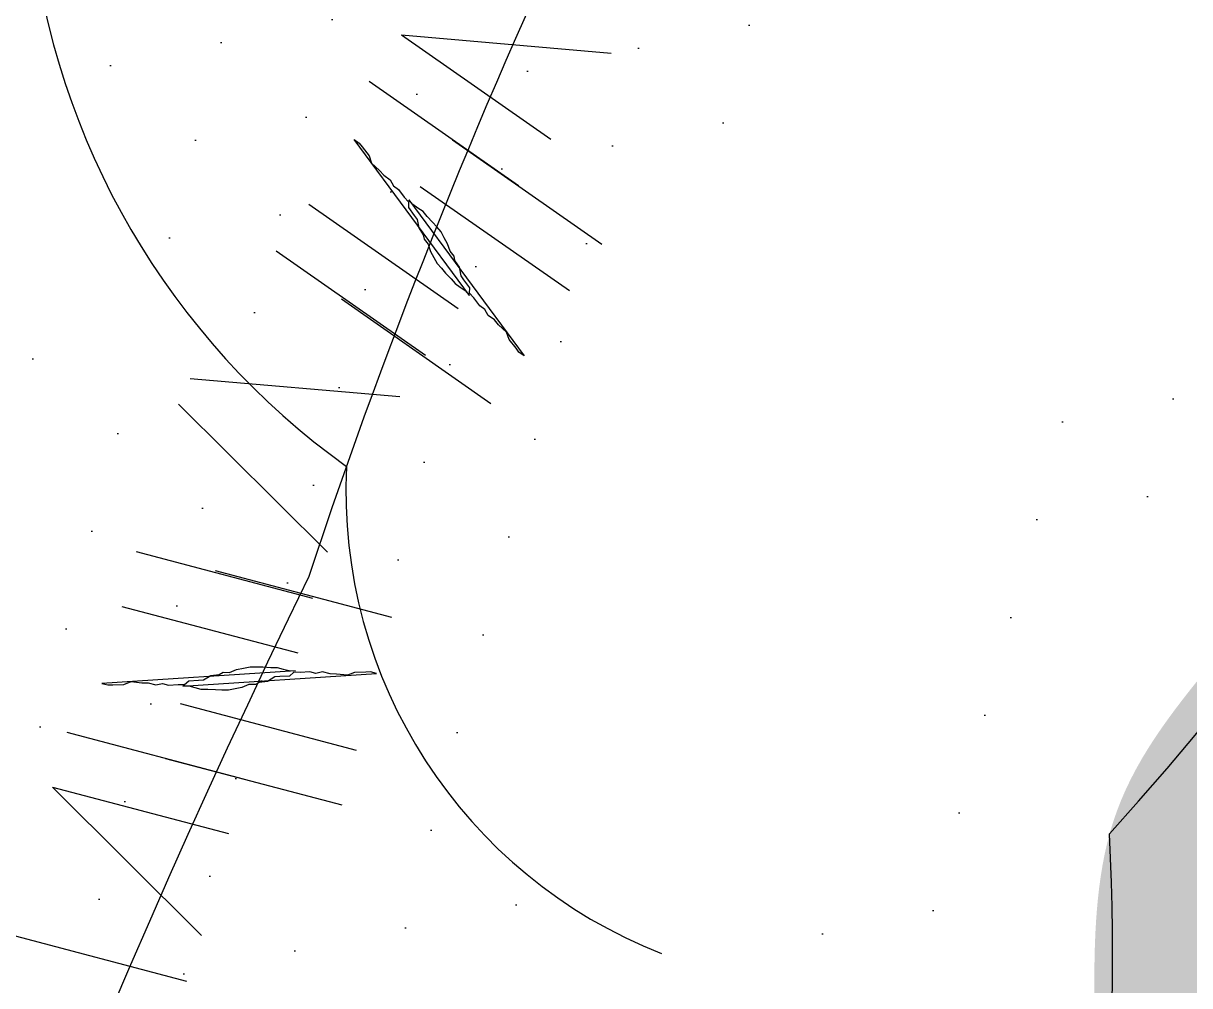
# Model space of a CAD drawing. Extents: x 3694 to 117786, y 20013 to 108631.
# Drawn here: x 68135.5 to 68264.4, y 31624.2 to 31730.5 of the extents above; entities that cross this region are included whole.
import ezdxf

# ---------------------------------------------------------------- set-up
doc = ezdxf.new("R2010")
doc.units = 0
doc.header["$LTSCALE"] = 1000
doc.header["$MEASUREMENT"] = 0
doc.layers.add('家具', color=253, linetype='Continuous')

msp = doc.modelspace()

# ---------------------------------------------------------------- hatches: boundary and pattern name
at = {"layer": '家具'}
h = msp.add_hatch(dxfattribs=at)
h.set_pattern_fill('DOTS', color=8, scale=335.28, angle=-90, style=0)
h.set_pattern_definition([(270, (40764.087, 11180.682), (-20.955, -10.4775), [0, -20.955])])
edge = h.paths.add_edge_path()
edge.add_spline(control_points=[(67993.17, 30063.85), (67991.35, 30072.91), (67989.56, 30081.94), (67984.13, 30110.34), (67980.69, 30129.63), (67974.75, 30168.04), (67972.3, 30187.08), (67967.7, 30231.65), (67965.82, 30257.25), (67961.07, 30334.96), (67959.04, 30388.06), (67952.13, 30468.76), (67949.19, 30495.82), (67943.11, 30536.43), (67940.81, 30549.98), (67935.52, 30577.05), (67932.52, 30590.64), (67925.16, 30620.11), (67920.73, 30635.84), (67913.02, 30661.97), (67909.81, 30672.52), (67906.63, 30682.96)], knot_values=[0.007594, 0.007594, 0.007594, 0.007594, 1.009332, 1.009332, 3.166904, 3.166904, 5.324476, 5.324476, 8.146714, 8.146714, 13.786985, 13.786985, 16.607121, 16.607121, 18.017189, 18.017189, 19.427256, 19.427256, 21.1184, 21.1184, 22.28816, 22.28816, 22.28816, 22.28816], degree=3, periodic=0)
edge.add_ellipse((69823.21, 31244.76), major_axis=(1412.24, 1412.24), ratio=1, start_angle=138.55715, end_angle=151.33744, ccw=False)
edge.add_ellipse((69823.21, 30996.93), major_axis=(1412.24, 1412.24), ratio=1, start_angle=118.66256, end_angle=131.44285, ccw=False)
edge.add_spline(control_points=[(67906.63, 31558.74), (67909.81, 31569.18), (67913.02, 31579.73), (67920.73, 31605.86), (67925.16, 31621.58), (67932.52, 31651.06), (67935.52, 31664.64), (67940.81, 31691.71), (67943.11, 31705.26), (67949.19, 31745.88), (67952.13, 31772.93), (67957.22, 31832.35), (67959.06, 31864.62), (67960.78, 31896.49)], knot_values=[0.007594, 0.007594, 0.007594, 0.007594, 1.177354, 1.177354, 2.868498, 2.868498, 4.278566, 4.278566, 5.688634, 5.688634, 8.508769, 8.508769, 11.917873, 11.917873, 11.917873, 11.917873], degree=3, periodic=0)
edge.add_ellipse((67966.55, 31918.92), major_axis=(-16.38, 16.38), ratio=1, start_angle=120.5825, end_angle=134.1965)
edge.add_ellipse((68102.12, 32282.88), major_axis=(-290.11, 290.11), ratio=1, start_angle=115.6565, end_angle=125.4571)
edge.add_ellipse((67321.82, 31759.47), major_axis=(510.62, 510.62), ratio=1, start_angle=303.72155, end_angle=324.46982, ccw=False)
edge.add_ellipse((63554.82, 31287.67), major_axis=(3173.05, 3173.05), ratio=1, start_angle=308.35798, end_angle=319.22468, ccw=False)
edge.add_ellipse((67013.87, 30385.32), major_axis=(-756.09, 756.09), ratio=1, start_angle=220.52221, end_angle=246.00697, ccw=False)
edge.add_ellipse((68093.52, 30275.82), major_axis=(20.78, 20.78), ratio=1, start_angle=72.686, end_angle=150.6503)
edge.add_ellipse((68351.8, 30519.22), major_axis=(269.53, 269.53), ratio=1, start_angle=176.2513, end_angle=213.9303)
edge.add_ellipse((68627.27, 30299.27), major_axis=(-269.54, 269.54), ratio=1, start_angle=68.8475, end_angle=70.5636)
edge.add_ellipse((68342.57, 28632.01), major_axis=(1063.44, 1063.44), ratio=1, start_angle=47.25508, end_angle=54.69471)
edge.add_ellipse((68138.88, 29903.69), major_axis=(153.1, 153.1), ratio=1, start_angle=58.2352, end_angle=87.2958)
edge = h.paths.add_edge_path()
edge.add_ellipse((68052.89, 29947.42), major_axis=(-59.62, 59.62), ratio=1, start_angle=82.2821, end_angle=111.8665, ccw=False)
edge.add_ellipse((68101.68, 29975.41), major_axis=(99.2, 99.2), ratio=1, start_angle=154.3192, end_angle=169.3068, ccw=False)
edge.add_ellipse((68226.48, 31486.22), major_axis=(1116.04, 1116.04), ratio=1, start_angle=215.62195, end_angle=236.67588)
edge.add_spline(control_points=[(68545.89, 29940.56), (68546.09, 29938.38), (68546.94, 29928.79), (68547.53, 29918.78), (68548.38, 29909.38)], knot_values=[0, 0, 0, 0, 0.241803, 1.05283, 1.05283, 1.05283, 1.05283], degree=3, periodic=0)
edge.add_ellipse((68586.3, 29912.68), major_axis=(-26.91, 26.91), ratio=1, start_angle=49.7272, end_angle=121.2232)
edge.add_ellipse((68256.11, 33919.22), major_axis=(2868.19, 2868.19), ratio=1, start_angle=221.65955, end_angle=229.54069, ccw=False)
edge = h.paths.add_edge_path()
edge.add_ellipse((68052.89, 32294.28), major_axis=(59.62, 59.62), ratio=1, start_angle=68.1335, end_angle=97.7179, ccw=False)
edge.add_ellipse((68256.11, 28322.47), major_axis=(-2868.19, 2868.19), ratio=1, start_angle=310.4559, end_angle=318.34045, ccw=False)
edge.add_ellipse((68586.47, 32328.98), major_axis=(26.91, 26.91), ratio=1, start_angle=58.6764, end_angle=130.0165)
edge.add_spline(control_points=[(68548.56, 32332.29), (68548.22, 32328.59), (68547.95, 32325.15), (68547.7, 32321.89)], knot_values=[0, 0, 0, 0, 0.318986, 0.318986, 0.318986, 0.318986], degree=3, periodic=0)
edge.add_ellipse((68118.22, 28776.02), major_axis=(-2525.63, 2525.63), ratio=1, start_angle=-51.90623, end_angle=-42.87541)
edge = h.paths.add_edge_path()
edge.add_ellipse((68266.78, 31858.43), major_axis=(221.16, 221.16), ratio=1, start_angle=249.068, end_angle=320.144, ccw=False)
edge.add_ellipse((68176.05, 31598.98), major_axis=(-155.45, 155.45), ratio=1, start_angle=155.1189, end_angle=218.1718, ccw=False)
edge.add_ellipse((68799.5, 31223.88), major_axis=(405.32, 405.32), ratio=1, start_angle=117.88643, end_angle=164.47377)
edge.add_ellipse((68089.49, 30642.74), major_axis=(-258.82, 258.82), ratio=1, start_angle=229.4937, end_angle=279.8017, ccw=False)
edge.add_ellipse((68363.94, 30409.28), major_axis=(196.09, 196.09), ratio=1, start_angle=323.3076, end_angle=385.9615, ccw=False)
edge.add_ellipse((68278.01, 29953.05), major_axis=(-433.68, 433.68), ratio=1, start_angle=250.12182, end_angle=279.01888, ccw=False)
edge.add_ellipse((53145.84, 31069.66), major_axis=(661.59, 15696.88), ratio=1, start_angle=268.699072, end_angle=269.289296, ccw=False)
edge.add_spline(control_points=[(68823.65, 30051.87), (68816.62, 30051.43), (68809.48, 30051.33), (68801.97, 30051.61)], knot_values=[2.29351, 2.29351, 2.29351, 2.29351, 2.979733, 2.979733, 2.979733, 2.979733], degree=3, periodic=0)
edge.add_spline(control_points=[(68801.97, 30051.61), (68797.75, 30051.77), (68786.4, 30052.49), (68770.42, 30054.55), (68774.08, 30068.3), (68770.34, 30072.08), (68767.57, 30073.65)], knot_values=[2.979733, 2.979733, 2.979733, 2.979733, 3.365456, 3.990522, 4.278466, 4.605763, 4.605763, 4.605763, 4.605763], degree=3, periodic=0)
edge.add_spline(control_points=[(68767.57, 30073.65), (68764.78, 30075.24), (68761.2, 30076.38), (68757.62, 30077.53)], knot_values=[4.605763, 4.605763, 4.605763, 4.605763, 4.934211, 4.934211, 4.934211, 4.934211], degree=3, periodic=0)
edge.add_ellipse((68342.57, 28632.01), major_axis=(-1063.44, 1063.44), ratio=1, start_angle=-61.02051, end_angle=-52.79563)
edge.add_ellipse((68413.89, 30391.82), major_axis=(-212.58, 212.58), ratio=1, start_angle=161.1869, end_angle=194.3664)
edge.add_ellipse((68413.79, 30073.2), major_axis=(217.18, 217.18), ratio=1, start_angle=347.5897, end_angle=388.9748)
edge.add_ellipse((68061.76, 30199.82), major_axis=(-331.09, 331.09), ratio=1, start_angle=246.1037, end_angle=272.1536)
edge.add_ellipse((68628.88, 30184.46), major_axis=(-308.61, 308.61), ratio=1, start_angle=-10.2604, end_angle=-2.0534)
edge.add_spline(control_points=[(68331.52, 30503.94), (68322.56, 30496.89), (68300.12, 30479.21), (68309.9, 30542.46), (68286.89, 30577.51), (68259.66, 30637.11), (68292.26, 30702.74), (68273.01, 30784.51), (68257.08, 30871.34), (68197.4, 30907.48), (68188.77, 30963.02), (68155.91, 30951.2), (68154.43, 30968.36), (68153.75, 30977.3)], knot_values=[28.726228, 28.726228, 28.726228, 28.726228, 29.65137, 31.045535, 32.970907, 34.80046, 37.537981, 40.132447, 43.737998, 46.299248, 47.538816, 48.20545, 48.984057, 48.984057, 48.984057, 48.984057], degree=3, periodic=0)
edge.add_ellipse((74440.64, 31139.04), major_axis=(4446.97, 4446.97), ratio=1, start_angle=132.846266, end_angle=136.473696, ccw=False)
edge.add_spline(control_points=[(68156.11, 31375.39), (68157.51, 31389.27), (68160.69, 31413.78), (68204.26, 31444.79), (68224.99, 31513.37), (68260.44, 31577.02), (68249.17, 31648.5), (68285.93, 31671.16), (68318.29, 31758.01), (68318.86, 31736.77)], knot_values=[0, 0, 0, 0, 1.426784, 2.507846, 5.446644, 8.794162, 10.36551, 12.195062, 14.476347, 14.476347, 14.476347, 14.476347], degree=3, periodic=0)
edge.add_ellipse((67925.76, 31991.16), major_axis=(-331.09, 331.09), ratio=1, start_angle=192.0923, end_angle=216.81)
edge.add_ellipse((68240.6, 32193.24), major_axis=(217.18, 217.18), ratio=1, start_angle=253.939, end_angle=295.324)
edge.add_ellipse((68311.9, 31882.7), major_axis=(212.58, 212.58), ratio=1, start_angle=358.5473, end_angle=364.8553)
edge.add_ellipse((68346.1, 33494.6), major_axis=(-983.78, 983.78), ratio=1, start_angle=141.58816, end_angle=151.91197)
edge.add_spline(control_points=[(68750.83, 32163.5), (68756.34, 32165.3), (68761.85, 32167.11), (68764.44, 32170.49)], knot_values=[4.42753, 4.42753, 4.42753, 4.42753, 4.934211, 4.934211, 4.934211, 4.934211], degree=3, periodic=0)
edge.add_ellipse((68272.01, 32290.22), major_axis=(358.34, 358.34), ratio=1, start_angle=262.1836, end_angle=301.3352, ccw=False)
h = msp.add_hatch(dxfattribs=at)
h.set_pattern_fill('DOTS', color=8, scale=178.816, angle=-75.176, style=0)
h.set_pattern_definition([(255.176, (50090.006, 25839.525), (-12.2337153, -2.5426225), [0, -11.176])])
edge = h.paths.add_edge_path(flags=17)
edge.add_ellipse((68104.7, 31730.59), major_axis=(-23.26, 23.26), ratio=1, start_angle=182.6054, end_angle=232.4016)
edge.add_ellipse((68220.59, 31750.41), major_axis=(-59.9, 59.9), ratio=1, start_angle=55.6008, end_angle=99.3416)
edge.add_ellipse((68171.19, 31728.17), major_axis=(32.95, 32.95), ratio=1, start_angle=160.0976, end_angle=225.0171, ccw=False)
edge = h.paths.add_edge_path(flags=17)
edge.add_ellipse((68813.27, 31455.32), major_axis=(-481.37, 481.37), ratio=1, start_angle=25.58827, end_angle=26.32292, ccw=False)
edge.add_ellipse((68226.01, 31678.84), major_axis=(-38.8, 38.8), ratio=1, start_angle=42.1423, end_angle=113.6366)
edge.add_ellipse((68198.76, 31607.61), major_axis=(-15.13, 15.13), ratio=1, start_angle=-64.8218, end_angle=72.1862)
edge.add_ellipse((68255.5, 31647.86), major_axis=(64.2, 64.2), ratio=1, start_angle=118.7109, end_angle=168.4325, ccw=False)
edge = h.paths.add_edge_path()
edge.add_ellipse((68428.08, 31627.53), major_axis=(-242.04, 242.04), ratio=1, start_angle=-26.2846, end_angle=23.3258, ccw=False)
edge.add_spline(control_points=[(68318.25, 31951.72), (68327.61, 31956.05), (68339.53, 31961.56), (68346.39, 31953.92), (68347.65, 31951.95)], knot_values=[0, 0, 0, 0, 1.422385, 1.810205, 1.810205, 1.810205, 1.810205], degree=3, periodic=0)
edge.add_ellipse((68813.27, 31455.32), major_axis=(481.37, 481.37), ratio=1, start_angle=88.15451, end_angle=92.74736)
edge.add_ellipse((68398.78, 31620.82), major_axis=(216.1, 216.1), ratio=1, start_angle=62.0105, end_angle=113.1092)
edge.add_ellipse((68531.03, 31518.74), major_axis=(331.35, 331.35), ratio=1, start_angle=107.547, end_angle=150.4325)
edge.add_ellipse((69065.02, 31231.73), major_axis=(-706.38, 706.38), ratio=1, start_angle=35.64913, end_angle=38.25362)
edge.add_spline(control_points=[(68072.97, 31349.08), (68069.34, 31349.87), (68058.99, 31354.85), (68059.18, 31366.89), (68059.32, 31375.02)], knot_values=[0, 0, 0, 0, 0.581976, 1.791185, 1.791185, 1.791185, 1.791185], degree=3, periodic=0)
edge.add_ellipse((68558.03, 31501.18), major_axis=(363.75, 363.75), ratio=1, start_angle=105.5696, end_angle=149.1958, ccw=False)
edge = h.paths.add_edge_path()
edge.add_spline(control_points=[(68101.16, 31361.95), (68095.62, 31356.17), (68087.91, 31348.14), (68076.09, 31348.4), (68072.97, 31349.08)], knot_values=[1.791185, 1.791185, 1.791185, 1.791185, 3.069002, 3.567392, 3.567392, 3.567392, 3.567392], degree=3, periodic=0)
edge.add_ellipse((69065.02, 31231.73), major_axis=(706.38, 706.38), ratio=1, start_angle=125.64913, end_angle=128.25362, ccw=False)
edge.add_ellipse((67849.02, 31718.01), major_axis=(-281.07, 281.07), ratio=1, start_angle=170.4096, end_angle=214.1078)
edge.add_ellipse((67885.37, 31878.81), major_axis=(-300.8, 300.8), ratio=1, start_angle=191.3182, end_angle=229.6193)
edge.add_ellipse((68813.27, 31455.32), major_axis=(-481.37, 481.37), ratio=1, start_angle=-1.84549, end_angle=2.74736, ccw=False)
edge.add_spline(control_points=[(68347.65, 31951.95), (68349.56, 31948.95), (68353.89, 31937.44), (68354.39, 31927.14), (68354.73, 31920.22)], knot_values=[1.810205, 1.810205, 1.810205, 1.810205, 2.398758, 3.598447, 3.598447, 3.598447, 3.598447], degree=3, periodic=0)
edge.add_ellipse((67966.57, 31900.89), major_axis=(274.82, 274.82), ratio=1, start_angle=273.0275, end_angle=317.8513, ccw=False)
edge.add_ellipse((67951.52, 31626.94), major_axis=(-215.18, 215.18), ratio=1, start_angle=164.4537, end_angle=227.6435, ccw=False)

# ---------------------------------------------------------------- linework, layer by layer
at = {"layer": '家具', "color": 8, "linetype": 'Continuous'}
for p, q in [((68177.27, 31729.27, 0), (68200.43, 31727.26, 0)), ((68177.27, 31729.27, 0), (68193.77, 31717.74, 0)), ((68177.27, 31729.27, 0), (68200.43, 31727.26, 0)), ((68177.27, 31729.27, 0), (68193.77, 31717.74, 0)), ((68177.27, 31729.27, 0), (68200.43, 31727.26, 0)), ((68177.27, 31729.27, 0), (68193.77, 31717.74, 0)), ((68177.27, 31729.27, 0), (68193.77, 31717.74, 0)), ((68173.69, 31724.14, 0), (68190.19, 31712.61, 0)), ((68173.69, 31724.14, 0), (68190.19, 31712.61, 0)), ((68173.69, 31724.14, 0), (68190.19, 31712.61, 0)), ((68173.69, 31724.14, 0), (68190.19, 31712.61, 0)), ((68172.05, 31717.7, 0), (68172.61, 31717.31, 0)), ((68184.79, 31700.46, 0), (68172.05, 31717.7, 0)), ((68172.05, 31717.7, 0), (68172.61, 31717.31, 0)), ((68184.79, 31700.46, 0), (68172.05, 31717.7, 0)), ((68172.05, 31717.7, 0), (68172.61, 31717.31, 0)), ((68184.79, 31700.46, 0), (68172.05, 31717.7, 0)), ((68172.05, 31717.7, 0), (68172.61, 31717.31, 0)), ((68184.79, 31700.46, 0), (68172.05, 31717.7, 0)), ((68182.93, 31717.66, 0), (68199.43, 31706.13, 0)), ((68182.93, 31717.66, 0), (68199.43, 31706.13, 0)), ((68182.93, 31717.66, 0), (68199.43, 31706.13, 0)), ((68182.93, 31717.66, 0), (68199.43, 31706.13, 0)), ((68172.61, 31717.31, 0), (68172.93, 31716.88, 0)), ((68172.61, 31717.31, 0), (68172.93, 31716.88, 0)), ((68172.61, 31717.31, 0), (68172.93, 31716.88, 0)), ((68172.61, 31717.31, 0), (68172.93, 31716.88, 0)), ((68172.93, 31716.88, 0), (68173.72, 31715.91, 0)), ((68172.93, 31716.88, 0), (68173.72, 31715.91, 0)), ((68172.93, 31716.88, 0), (68173.72, 31715.91, 0)), ((68172.93, 31716.88, 0), (68173.72, 31715.91, 0)), ((68173.72, 31715.91, 0), (68173.98, 31715.1, 0)), ((68173.72, 31715.91, 0), (68173.98, 31715.1, 0)), ((68173.72, 31715.91, 0), (68173.98, 31715.1, 0)), ((68173.72, 31715.91, 0), (68173.98, 31715.1, 0)), ((68173.98, 31715.1, 0), (68174.86, 31714.28, 0)), ((68173.98, 31715.1, 0), (68174.86, 31714.28, 0)), ((68173.98, 31715.1, 0), (68174.86, 31714.28, 0)), ((68173.98, 31715.1, 0), (68174.86, 31714.28, 0)), ((68174.86, 31714.28, 0), (68175.33, 31713.75, 0)), ((68174.86, 31714.28, 0), (68175.33, 31713.75, 0)), ((68174.86, 31714.28, 0), (68175.33, 31713.75, 0)), ((68174.86, 31714.28, 0), (68175.33, 31713.75, 0)), ((68175.33, 31713.75, 0), (68176.03, 31713.26, 0)), ((68175.33, 31713.75, 0), (68176.03, 31713.26, 0)), ((68175.33, 31713.75, 0), (68176.03, 31713.26, 0)), ((68175.33, 31713.75, 0), (68176.03, 31713.26, 0)), ((68176.03, 31713.26, 0), (68176.39, 31712.59, 0)), ((68176.03, 31713.26, 0), (68176.39, 31712.59, 0)), ((68176.03, 31713.26, 0), (68176.39, 31712.59, 0)), ((68176.03, 31713.26, 0), (68176.39, 31712.59, 0)), ((68176.39, 31712.59, 0), (68176.95, 31712.19, 0)), ((68176.39, 31712.59, 0), (68176.95, 31712.19, 0)), ((68176.39, 31712.59, 0), (68176.95, 31712.19, 0)), ((68176.39, 31712.59, 0), (68176.95, 31712.19, 0)), ((68179.34, 31712.53, 0), (68195.85, 31701, 0)), ((68179.34, 31712.53, 0), (68195.85, 31701, 0)), ((68179.34, 31712.53, 0), (68195.85, 31701, 0)), ((68179.34, 31712.53, 0), (68195.85, 31701, 0)), ((68176.95, 31712.19, 0), (68177.59, 31711.33, 0)), ((68176.95, 31712.19, 0), (68177.59, 31711.33, 0)), ((68176.95, 31712.19, 0), (68177.59, 31711.33, 0)), ((68176.95, 31712.19, 0), (68177.59, 31711.33, 0)), ((68177.59, 31711.33, 0), (68178.06, 31710.8, 0)), ((68177.59, 31711.33, 0), (68178.06, 31710.8, 0)), ((68177.59, 31711.33, 0), (68178.06, 31710.8, 0)), ((68177.59, 31711.33, 0), (68178.06, 31710.8, 0)), ((68178.54, 31710.52, 0), (68178.08, 31711.05, 0)), ((68178.08, 31711.05, 0), (68190.82, 31693.81, 0)), ((68178.54, 31710.52, 0), (68178.08, 31711.05, 0)), ((68178.08, 31711.05, 0), (68190.82, 31693.81, 0)), ((68178.54, 31710.52, 0), (68178.08, 31711.05, 0)), ((68178.08, 31711.05, 0), (68190.82, 31693.81, 0)), ((68178.54, 31710.52, 0), (68178.08, 31711.05, 0)), ((68178.08, 31711.05, 0), (68190.82, 31693.81, 0)), ((68183.53, 31698.98, 0), (68167.03, 31710.51, 0)), ((68183.53, 31698.98, 0), (68167.03, 31710.51, 0)), ((68183.53, 31698.98, 0), (68167.03, 31710.51, 0)), ((68183.53, 31698.98, 0), (68167.03, 31710.51, 0)), ((68178.06, 31710.8, 0), (68178.04, 31710.18, 0)), ((68178.06, 31710.8, 0), (68178.04, 31710.18, 0)), ((68178.06, 31710.8, 0), (68178.04, 31710.18, 0)), ((68178.06, 31710.8, 0), (68178.04, 31710.18, 0)), ((68178.04, 31710.18, 0), (68178.69, 31709.31, 0)), ((68178.04, 31710.18, 0), (68178.69, 31709.31, 0)), ((68178.04, 31710.18, 0), (68178.69, 31709.31, 0)), ((68178.04, 31710.18, 0), (68178.69, 31709.31, 0)), ((68179.1, 31710.13, 0), (68178.54, 31710.52, 0)), ((68179.1, 31710.13, 0), (68178.54, 31710.52, 0)), ((68179.1, 31710.13, 0), (68178.54, 31710.52, 0)), ((68179.1, 31710.13, 0), (68178.54, 31710.52, 0)), ((68179.66, 31709.74, 0), (68179.1, 31710.13, 0)), ((68179.66, 31709.74, 0), (68179.1, 31710.13, 0)), ((68179.66, 31709.74, 0), (68179.1, 31710.13, 0)), ((68179.66, 31709.74, 0), (68179.1, 31710.13, 0)), ((68180.12, 31709.21, 0), (68179.66, 31709.74, 0)), ((68180.12, 31709.21, 0), (68179.66, 31709.74, 0)), ((68180.12, 31709.21, 0), (68179.66, 31709.74, 0)), ((68180.12, 31709.21, 0), (68179.66, 31709.74, 0)), ((68178.69, 31709.31, 0), (68179.01, 31708.88, 0)), ((68178.69, 31709.31, 0), (68179.01, 31708.88, 0)), ((68178.69, 31709.31, 0), (68179.01, 31708.88, 0)), ((68178.69, 31709.31, 0), (68179.01, 31708.88, 0)), ((68179.01, 31708.88, 0), (68179.18, 31707.93, 0)), ((68179.01, 31708.88, 0), (68179.18, 31707.93, 0)), ((68179.01, 31708.88, 0), (68179.18, 31707.93, 0)), ((68179.01, 31708.88, 0), (68179.18, 31707.93, 0)), ((68180.72, 31708.58, 0), (68180.12, 31709.21, 0)), ((68180.72, 31708.58, 0), (68180.12, 31709.21, 0)), ((68180.72, 31708.58, 0), (68180.12, 31709.21, 0)), ((68180.72, 31708.58, 0), (68180.12, 31709.21, 0)), ((68181.19, 31708.05, 0), (68180.72, 31708.58, 0)), ((68181.19, 31708.05, 0), (68180.72, 31708.58, 0)), ((68181.19, 31708.05, 0), (68180.72, 31708.58, 0)), ((68181.19, 31708.05, 0), (68180.72, 31708.58, 0)), ((68179.18, 31707.93, 0), (68179.68, 31707.16, 0)), ((68179.18, 31707.93, 0), (68179.68, 31707.16, 0)), ((68179.18, 31707.93, 0), (68179.68, 31707.16, 0)), ((68179.18, 31707.93, 0), (68179.68, 31707.16, 0)), ((68179.68, 31707.16, 0), (68179.77, 31706.68, 0)), ((68179.68, 31707.16, 0), (68179.77, 31706.68, 0)), ((68179.68, 31707.16, 0), (68179.77, 31706.68, 0)), ((68179.68, 31707.16, 0), (68179.77, 31706.68, 0)), ((68181.65, 31707.51, 0), (68181.19, 31708.05, 0)), ((68181.65, 31707.51, 0), (68181.19, 31708.05, 0)), ((68181.65, 31707.51, 0), (68181.19, 31708.05, 0)), ((68181.65, 31707.51, 0), (68181.19, 31708.05, 0)), ((68182.01, 31706.84, 0), (68181.65, 31707.51, 0)), ((68182.01, 31706.84, 0), (68181.65, 31707.51, 0)), ((68182.01, 31706.84, 0), (68181.65, 31707.51, 0)), ((68182.01, 31706.84, 0), (68181.65, 31707.51, 0)), ((68179.77, 31706.68, 0), (68180.23, 31706.15, 0)), ((68179.77, 31706.68, 0), (68180.23, 31706.15, 0)), ((68179.77, 31706.68, 0), (68180.23, 31706.15, 0)), ((68179.77, 31706.68, 0), (68180.23, 31706.15, 0)), ((68180.23, 31706.15, 0), (68180.5, 31705.34, 0)), ((68180.23, 31706.15, 0), (68180.5, 31705.34, 0)), ((68180.23, 31706.15, 0), (68180.5, 31705.34, 0)), ((68180.23, 31706.15, 0), (68180.5, 31705.34, 0)), ((68182.38, 31706.17, 0), (68182.01, 31706.84, 0)), ((68182.38, 31706.17, 0), (68182.01, 31706.84, 0)), ((68182.38, 31706.17, 0), (68182.01, 31706.84, 0)), ((68182.38, 31706.17, 0), (68182.01, 31706.84, 0)), ((68182.64, 31705.36, 0), (68182.38, 31706.17, 0)), ((68182.64, 31705.36, 0), (68182.38, 31706.17, 0)), ((68182.64, 31705.36, 0), (68182.38, 31706.17, 0)), ((68182.64, 31705.36, 0), (68182.38, 31706.17, 0)), ((68179.94, 31693.85, 0), (68163.44, 31705.38, 0)), ((68179.94, 31693.85, 0), (68163.44, 31705.38, 0)), ((68179.94, 31693.85, 0), (68163.44, 31705.38, 0)), ((68179.94, 31693.85, 0), (68163.44, 31705.38, 0)), ((68180.5, 31705.34, 0), (68180.86, 31704.67, 0)), ((68180.5, 31705.34, 0), (68180.86, 31704.67, 0)), ((68180.5, 31705.34, 0), (68180.86, 31704.67, 0)), ((68180.5, 31705.34, 0), (68180.86, 31704.67, 0)), ((68180.86, 31704.67, 0), (68181.22, 31704, 0)), ((68180.86, 31704.67, 0), (68181.22, 31704, 0)), ((68180.86, 31704.67, 0), (68181.22, 31704, 0)), ((68180.86, 31704.67, 0), (68181.22, 31704, 0)), ((68183.11, 31704.83, 0), (68182.64, 31705.36, 0)), ((68183.11, 31704.83, 0), (68182.64, 31705.36, 0)), ((68183.11, 31704.83, 0), (68182.64, 31705.36, 0)), ((68183.11, 31704.83, 0), (68182.64, 31705.36, 0)), ((68183.19, 31704.35, 0), (68183.11, 31704.83, 0)), ((68183.19, 31704.35, 0), (68183.11, 31704.83, 0)), ((68183.19, 31704.35, 0), (68183.11, 31704.83, 0)), ((68183.19, 31704.35, 0), (68183.11, 31704.83, 0)), ((68181.22, 31704, 0), (68181.69, 31703.47, 0)), ((68181.22, 31704, 0), (68181.69, 31703.47, 0)), ((68181.22, 31704, 0), (68181.69, 31703.47, 0)), ((68181.22, 31704, 0), (68181.69, 31703.47, 0)), ((68181.69, 31703.47, 0), (68182.15, 31702.94, 0)), ((68181.69, 31703.47, 0), (68182.15, 31702.94, 0)), ((68181.69, 31703.47, 0), (68182.15, 31702.94, 0)), ((68181.69, 31703.47, 0), (68182.15, 31702.94, 0)), ((68183.69, 31703.58, 0), (68183.19, 31704.35, 0)), ((68183.69, 31703.58, 0), (68183.19, 31704.35, 0)), ((68183.69, 31703.58, 0), (68183.19, 31704.35, 0)), ((68183.69, 31703.58, 0), (68183.19, 31704.35, 0)), ((68183.86, 31702.63, 0), (68183.69, 31703.58, 0)), ((68183.86, 31702.63, 0), (68183.69, 31703.58, 0)), ((68183.86, 31702.63, 0), (68183.69, 31703.58, 0)), ((68183.86, 31702.63, 0), (68183.69, 31703.58, 0)), ((68182.15, 31702.94, 0), (68182.75, 31702.31, 0)), ((68182.15, 31702.94, 0), (68182.75, 31702.31, 0)), ((68182.15, 31702.94, 0), (68182.75, 31702.31, 0)), ((68182.15, 31702.94, 0), (68182.75, 31702.31, 0)), ((68182.75, 31702.31, 0), (68183.21, 31701.78, 0)), ((68182.75, 31702.31, 0), (68183.21, 31701.78, 0)), ((68182.75, 31702.31, 0), (68183.21, 31701.78, 0)), ((68182.75, 31702.31, 0), (68183.21, 31701.78, 0)), ((68184.18, 31702.2, 0), (68183.86, 31702.63, 0)), ((68184.18, 31702.2, 0), (68183.86, 31702.63, 0)), ((68184.18, 31702.2, 0), (68183.86, 31702.63, 0)), ((68184.18, 31702.2, 0), (68183.86, 31702.63, 0)), ((68184.83, 31701.33, 0), (68184.18, 31702.2, 0)), ((68184.83, 31701.33, 0), (68184.18, 31702.2, 0)), ((68184.83, 31701.33, 0), (68184.18, 31702.2, 0)), ((68184.83, 31701.33, 0), (68184.18, 31702.2, 0)), ((68183.21, 31701.78, 0), (68183.77, 31701.39, 0)), ((68183.21, 31701.78, 0), (68183.77, 31701.39, 0)), ((68183.21, 31701.78, 0), (68183.77, 31701.39, 0)), ((68183.21, 31701.78, 0), (68183.77, 31701.39, 0)), ((68183.77, 31701.39, 0), (68184.33, 31701, 0)), ((68183.77, 31701.39, 0), (68184.33, 31701, 0)), ((68183.77, 31701.39, 0), (68184.33, 31701, 0)), ((68183.77, 31701.39, 0), (68184.33, 31701, 0)), ((68184.33, 31701, 0), (68184.79, 31700.46, 0)), ((68184.33, 31701, 0), (68184.79, 31700.46, 0)), ((68184.33, 31701, 0), (68184.79, 31700.46, 0)), ((68184.33, 31701, 0), (68184.79, 31700.46, 0)), ((68184.81, 31700.72, 0), (68184.83, 31701.33, 0)), ((68184.81, 31700.72, 0), (68184.83, 31701.33, 0)), ((68184.81, 31700.72, 0), (68184.83, 31701.33, 0)), ((68184.81, 31700.72, 0), (68184.83, 31701.33, 0)), ((68185.28, 31700.19, 0), (68184.81, 31700.72, 0)), ((68185.28, 31700.19, 0), (68184.81, 31700.72, 0)), ((68185.28, 31700.19, 0), (68184.81, 31700.72, 0)), ((68185.28, 31700.19, 0), (68184.81, 31700.72, 0)), ((68170.64, 31700.08, 0), (68187.14, 31688.54, 0)), ((68170.64, 31700.08, 0), (68187.14, 31688.54, 0)), ((68170.64, 31700.08, 0), (68187.14, 31688.54, 0)), ((68170.64, 31700.08, 0), (68187.14, 31688.54, 0)), ((68185.92, 31699.32, 0), (68185.28, 31700.19, 0)), ((68185.92, 31699.32, 0), (68185.28, 31700.19, 0)), ((68185.92, 31699.32, 0), (68185.28, 31700.19, 0)), ((68185.92, 31699.32, 0), (68185.28, 31700.19, 0)), ((68186.48, 31698.93, 0), (68185.92, 31699.32, 0)), ((68186.48, 31698.93, 0), (68185.92, 31699.32, 0)), ((68186.48, 31698.93, 0), (68185.92, 31699.32, 0)), ((68186.48, 31698.93, 0), (68185.92, 31699.32, 0)), ((68186.85, 31698.26, 0), (68186.48, 31698.93, 0)), ((68186.85, 31698.26, 0), (68186.48, 31698.93, 0)), ((68186.85, 31698.26, 0), (68186.48, 31698.93, 0)), ((68186.85, 31698.26, 0), (68186.48, 31698.93, 0)), ((68187.55, 31697.77, 0), (68186.85, 31698.26, 0)), ((68187.55, 31697.77, 0), (68186.85, 31698.26, 0)), ((68187.55, 31697.77, 0), (68186.85, 31698.26, 0)), ((68187.55, 31697.77, 0), (68186.85, 31698.26, 0)), ((68188.01, 31697.24, 0), (68187.55, 31697.77, 0)), ((68188.01, 31697.24, 0), (68187.55, 31697.77, 0)), ((68188.01, 31697.24, 0), (68187.55, 31697.77, 0)), ((68188.01, 31697.24, 0), (68187.55, 31697.77, 0)), ((68188.89, 31696.41, 0), (68188.01, 31697.24, 0)), ((68188.89, 31696.41, 0), (68188.01, 31697.24, 0)), ((68188.89, 31696.41, 0), (68188.01, 31697.24, 0)), ((68188.89, 31696.41, 0), (68188.01, 31697.24, 0)), ((68189.16, 31695.6, 0), (68188.89, 31696.41, 0)), ((68189.16, 31695.6, 0), (68188.89, 31696.41, 0)), ((68189.16, 31695.6, 0), (68188.89, 31696.41, 0)), ((68189.16, 31695.6, 0), (68188.89, 31696.41, 0)), ((68189.94, 31694.64, 0), (68189.16, 31695.6, 0)), ((68189.94, 31694.64, 0), (68189.16, 31695.6, 0)), ((68189.94, 31694.64, 0), (68189.16, 31695.6, 0)), ((68189.94, 31694.64, 0), (68189.16, 31695.6, 0)), ((68190.26, 31694.2, 0), (68189.94, 31694.64, 0)), ((68190.26, 31694.2, 0), (68189.94, 31694.64, 0)), ((68190.26, 31694.2, 0), (68189.94, 31694.64, 0)), ((68190.26, 31694.2, 0), (68189.94, 31694.64, 0)), ((68190.82, 31693.81, 0), (68190.26, 31694.2, 0)), ((68190.82, 31693.81, 0), (68190.26, 31694.2, 0)), ((68190.82, 31693.81, 0), (68190.26, 31694.2, 0)), ((68190.82, 31693.81, 0), (68190.26, 31694.2, 0)), ((68153.94, 31691.29, 0), (68177.1, 31689.29, 0)), ((68153.94, 31691.29, 0), (68177.1, 31689.29, 0)), ((68153.94, 31691.29, 0), (68177.1, 31689.29, 0)), ((68152.64, 31688.47, 0), (68169.12, 31672.09, 0)), ((68152.64, 31688.47, 0), (68169.12, 31672.09, 0)), ((68152.64, 31688.47, 0), (68169.12, 31672.09, 0)), ((68167.48, 31666.97, 0), (68148.01, 31672.13, 0)), ((68167.48, 31666.97, 0), (68148.01, 31672.13, 0)), ((68167.48, 31666.97, 0), (68148.01, 31672.13, 0)), ((68167.48, 31666.97, 0), (68148.01, 31672.13, 0)), ((68156.71, 31670.06, 0), (68176.18, 31664.91, 0)), ((68156.71, 31670.06, 0), (68176.18, 31664.91, 0)), ((68156.71, 31670.06, 0), (68176.18, 31664.91, 0)), ((68156.71, 31670.06, 0), (68176.18, 31664.91, 0)), ((68165.87, 31660.92, 0), (68146.41, 31666.07, 0)), ((68165.87, 31660.92, 0), (68146.41, 31666.07, 0)), ((68165.87, 31660.92, 0), (68146.41, 31666.07, 0)), ((68165.87, 31660.92, 0), (68146.41, 31666.07, 0)), ((68159.81, 31659.28, 0), (68160.55, 31659.44, 0)), ((68159.81, 31659.28, 0), (68160.55, 31659.44, 0)), ((68159.81, 31659.28, 0), (68160.55, 31659.44, 0)), ((68159.81, 31659.28, 0), (68160.55, 31659.44, 0)), ((68160.55, 31659.44, 0), (68161.26, 31659.43, 0)), ((68160.55, 31659.44, 0), (68161.26, 31659.43, 0)), ((68160.55, 31659.44, 0), (68161.26, 31659.43, 0)), ((68160.55, 31659.44, 0), (68161.26, 31659.43, 0)), ((68161.26, 31659.43, 0), (68161.96, 31659.42, 0)), ((68161.26, 31659.43, 0), (68161.96, 31659.42, 0)), ((68161.26, 31659.43, 0), (68161.96, 31659.42, 0)), ((68161.26, 31659.43, 0), (68161.96, 31659.42, 0)), ((68161.96, 31659.42, 0), (68162.83, 31659.37, 0)), ((68161.96, 31659.42, 0), (68162.83, 31659.37, 0)), ((68161.96, 31659.42, 0), (68162.83, 31659.37, 0)), ((68161.96, 31659.42, 0), (68162.83, 31659.37, 0)), ((68165.56, 31659, 0), (68144.17, 31657.6, 0)), ((68165.56, 31659, 0), (68144.17, 31657.6, 0)), ((68165.56, 31659, 0), (68144.17, 31657.6, 0)), ((68165.56, 31659, 0), (68144.17, 31657.6, 0)), ((68153.14, 31657.29, 0), (68174.53, 31658.69, 0)), ((68153.14, 31657.29, 0), (68174.53, 31658.69, 0)), ((68153.14, 31657.29, 0), (68174.53, 31658.69, 0)), ((68153.14, 31657.29, 0), (68174.53, 31658.69, 0)), ((68155.4, 31657.98, 0), (68156.23, 31658.46, 0)), ((68155.4, 31657.98, 0), (68156.23, 31658.46, 0)), ((68155.4, 31657.98, 0), (68156.23, 31658.46, 0)), ((68155.4, 31657.98, 0), (68156.23, 31658.46, 0)), ((68156.23, 31658.46, 0), (68157.15, 31658.58, 0)), ((68156.23, 31658.46, 0), (68157.15, 31658.58, 0)), ((68156.23, 31658.46, 0), (68157.15, 31658.58, 0)), ((68156.23, 31658.46, 0), (68157.15, 31658.58, 0)), ((68157.15, 31658.58, 0), (68157.56, 31658.82, 0)), ((68157.15, 31658.58, 0), (68157.56, 31658.82, 0)), ((68157.15, 31658.58, 0), (68157.56, 31658.82, 0)), ((68157.15, 31658.58, 0), (68157.56, 31658.82, 0)), ((68157.56, 31658.82, 0), (68158.27, 31658.81, 0)), ((68157.56, 31658.82, 0), (68158.27, 31658.81, 0)), ((68157.56, 31658.82, 0), (68158.27, 31658.81, 0)), ((68157.56, 31658.82, 0), (68158.27, 31658.81, 0)), ((68158.27, 31658.81, 0), (68159.06, 31659.13, 0)), ((68158.27, 31658.81, 0), (68159.06, 31659.13, 0)), ((68158.27, 31658.81, 0), (68159.06, 31659.13, 0)), ((68158.27, 31658.81, 0), (68159.06, 31659.13, 0)), ((68159.06, 31659.13, 0), (68159.81, 31659.28, 0)), ((68159.06, 31659.13, 0), (68159.81, 31659.28, 0)), ((68159.06, 31659.13, 0), (68159.81, 31659.28, 0)), ((68159.06, 31659.13, 0), (68159.81, 31659.28, 0)), ((68163.3, 31658.31, 0), (68162.47, 31657.82, 0)), ((68163.3, 31658.31, 0), (68162.47, 31657.82, 0)), ((68163.3, 31658.31, 0), (68162.47, 31657.82, 0)), ((68163.3, 31658.31, 0), (68162.47, 31657.82, 0)), ((68162.83, 31659.37, 0), (68163.53, 31659.36, 0)), ((68162.83, 31659.37, 0), (68163.53, 31659.36, 0)), ((68162.83, 31659.37, 0), (68163.53, 31659.36, 0)), ((68162.83, 31659.37, 0), (68163.53, 31659.36, 0)), ((68163.84, 31658.34, 0), (68163.3, 31658.31, 0)), ((68163.84, 31658.34, 0), (68163.3, 31658.31, 0)), ((68163.84, 31658.34, 0), (68163.3, 31658.31, 0)), ((68163.84, 31658.34, 0), (68163.3, 31658.31, 0)), ((68163.53, 31659.36, 0), (68164.2, 31659.18, 0)), ((68163.53, 31659.36, 0), (68164.2, 31659.18, 0)), ((68163.53, 31659.36, 0), (68164.2, 31659.18, 0)), ((68163.53, 31659.36, 0), (68164.2, 31659.18, 0)), ((68164.92, 31658.41, 0), (68163.84, 31658.34, 0)), ((68164.92, 31658.41, 0), (68163.84, 31658.34, 0)), ((68164.92, 31658.41, 0), (68163.84, 31658.34, 0)), ((68164.92, 31658.41, 0), (68163.84, 31658.34, 0)), ((68164.2, 31659.18, 0), (68164.86, 31659.01, 0)), ((68164.2, 31659.18, 0), (68164.86, 31659.01, 0)), ((68164.2, 31659.18, 0), (68164.86, 31659.01, 0)), ((68164.2, 31659.18, 0), (68164.86, 31659.01, 0)), ((68164.86, 31659.01, 0), (68165.56, 31659, 0)), ((68164.86, 31659.01, 0), (68165.56, 31659, 0)), ((68164.86, 31659.01, 0), (68165.56, 31659, 0)), ((68164.86, 31659.01, 0), (68165.56, 31659, 0)), ((68165.38, 31658.82, 0), (68164.92, 31658.41, 0)), ((68165.38, 31658.82, 0), (68164.92, 31658.41, 0)), ((68165.38, 31658.82, 0), (68164.92, 31658.41, 0)), ((68165.38, 31658.82, 0), (68164.92, 31658.41, 0)), ((68166.08, 31658.81, 0), (68165.38, 31658.82, 0)), ((68166.08, 31658.81, 0), (68165.38, 31658.82, 0)), ((68166.08, 31658.81, 0), (68165.38, 31658.82, 0)), ((68166.08, 31658.81, 0), (68165.38, 31658.82, 0)), ((68167.16, 31658.88, 0), (68166.08, 31658.81, 0)), ((68167.16, 31658.88, 0), (68166.08, 31658.81, 0)), ((68167.16, 31658.88, 0), (68166.08, 31658.81, 0)), ((68167.16, 31658.88, 0), (68166.08, 31658.81, 0)), ((68167.82, 31658.7, 0), (68167.16, 31658.88, 0)), ((68167.82, 31658.7, 0), (68167.16, 31658.88, 0)), ((68167.82, 31658.7, 0), (68167.16, 31658.88, 0)), ((68167.82, 31658.7, 0), (68167.16, 31658.88, 0)), ((68168.57, 31658.86, 0), (68167.82, 31658.7, 0)), ((68168.57, 31658.86, 0), (68167.82, 31658.7, 0)), ((68168.57, 31658.86, 0), (68167.82, 31658.7, 0)), ((68168.57, 31658.86, 0), (68167.82, 31658.7, 0)), ((68169.39, 31658.64, 0), (68168.57, 31658.86, 0)), ((68169.39, 31658.64, 0), (68168.57, 31658.86, 0)), ((68169.39, 31658.64, 0), (68168.57, 31658.86, 0)), ((68169.39, 31658.64, 0), (68168.57, 31658.86, 0)), ((68170.1, 31658.63, 0), (68169.39, 31658.64, 0)), ((68170.1, 31658.63, 0), (68169.39, 31658.64, 0)), ((68170.1, 31658.63, 0), (68169.39, 31658.64, 0)), ((68170.1, 31658.63, 0), (68169.39, 31658.64, 0)), ((68171.3, 31658.49, 0), (68170.1, 31658.63, 0)), ((68171.3, 31658.49, 0), (68170.1, 31658.63, 0)), ((68171.3, 31658.49, 0), (68170.1, 31658.63, 0)), ((68171.3, 31658.49, 0), (68170.1, 31658.63, 0)), ((68172.09, 31658.81, 0), (68171.3, 31658.49, 0)), ((68172.09, 31658.81, 0), (68171.3, 31658.49, 0)), ((68172.09, 31658.81, 0), (68171.3, 31658.49, 0)), ((68172.09, 31658.81, 0), (68171.3, 31658.49, 0)), ((68173.33, 31658.83, 0), (68172.09, 31658.81, 0)), ((68173.33, 31658.83, 0), (68172.09, 31658.81, 0)), ((68173.33, 31658.83, 0), (68172.09, 31658.81, 0)), ((68173.33, 31658.83, 0), (68172.09, 31658.81, 0)), ((68173.87, 31658.87, 0), (68173.33, 31658.83, 0)), ((68173.87, 31658.87, 0), (68173.33, 31658.83, 0)), ((68173.87, 31658.87, 0), (68173.33, 31658.83, 0)), ((68173.87, 31658.87, 0), (68173.33, 31658.83, 0)), ((68174.53, 31658.69, 0), (68173.87, 31658.87, 0)), ((68174.53, 31658.69, 0), (68173.87, 31658.87, 0)), ((68174.53, 31658.69, 0), (68173.87, 31658.87, 0)), ((68174.53, 31658.69, 0), (68173.87, 31658.87, 0)), ((68144.17, 31657.6, 0), (68144.83, 31657.42, 0)), ((68144.17, 31657.6, 0), (68144.83, 31657.42, 0)), ((68144.17, 31657.6, 0), (68144.83, 31657.42, 0)), ((68144.17, 31657.6, 0), (68144.83, 31657.42, 0)), ((68144.83, 31657.42, 0), (68145.37, 31657.45, 0)), ((68144.83, 31657.42, 0), (68145.37, 31657.45, 0)), ((68144.83, 31657.42, 0), (68145.37, 31657.45, 0)), ((68144.83, 31657.42, 0), (68145.37, 31657.45, 0)), ((68145.37, 31657.45, 0), (68146.61, 31657.48, 0)), ((68145.37, 31657.45, 0), (68146.61, 31657.48, 0)), ((68145.37, 31657.45, 0), (68146.61, 31657.48, 0)), ((68145.37, 31657.45, 0), (68146.61, 31657.48, 0)), ((68146.61, 31657.48, 0), (68147.4, 31657.8, 0)), ((68146.61, 31657.48, 0), (68147.4, 31657.8, 0)), ((68146.61, 31657.48, 0), (68147.4, 31657.8, 0)), ((68146.61, 31657.48, 0), (68147.4, 31657.8, 0)), ((68147.4, 31657.8, 0), (68148.6, 31657.66, 0)), ((68147.4, 31657.8, 0), (68148.6, 31657.66, 0)), ((68147.4, 31657.8, 0), (68148.6, 31657.66, 0)), ((68147.4, 31657.8, 0), (68148.6, 31657.66, 0)), ((68148.6, 31657.66, 0), (68149.3, 31657.65, 0)), ((68148.6, 31657.66, 0), (68149.3, 31657.65, 0)), ((68148.6, 31657.66, 0), (68149.3, 31657.65, 0)), ((68148.6, 31657.66, 0), (68149.3, 31657.65, 0)), ((68149.3, 31657.65, 0), (68150.13, 31657.43, 0)), ((68149.3, 31657.65, 0), (68150.13, 31657.43, 0)), ((68149.3, 31657.65, 0), (68150.13, 31657.43, 0)), ((68149.3, 31657.65, 0), (68150.13, 31657.43, 0)), ((68150.13, 31657.43, 0), (68150.88, 31657.59, 0)), ((68150.13, 31657.43, 0), (68150.88, 31657.59, 0)), ((68150.13, 31657.43, 0), (68150.88, 31657.59, 0)), ((68150.13, 31657.43, 0), (68150.88, 31657.59, 0)), ((68150.88, 31657.59, 0), (68151.54, 31657.41, 0)), ((68150.88, 31657.59, 0), (68151.54, 31657.41, 0)), ((68150.88, 31657.59, 0), (68151.54, 31657.41, 0)), ((68150.88, 31657.59, 0), (68151.54, 31657.41, 0)), ((68151.54, 31657.41, 0), (68152.62, 31657.48, 0)), ((68151.54, 31657.41, 0), (68152.62, 31657.48, 0)), ((68151.54, 31657.41, 0), (68152.62, 31657.48, 0)), ((68151.54, 31657.41, 0), (68152.62, 31657.48, 0)), ((68152.62, 31657.48, 0), (68153.32, 31657.47, 0)), ((68152.62, 31657.48, 0), (68153.32, 31657.47, 0)), ((68152.62, 31657.48, 0), (68153.32, 31657.47, 0)), ((68152.62, 31657.48, 0), (68153.32, 31657.47, 0)), ((68153.84, 31657.28, 0), (68153.14, 31657.29, 0)), ((68153.84, 31657.28, 0), (68153.14, 31657.29, 0)), ((68153.84, 31657.28, 0), (68153.14, 31657.29, 0)), ((68153.84, 31657.28, 0), (68153.14, 31657.29, 0)), ((68153.32, 31657.47, 0), (68153.78, 31657.88, 0)), ((68153.32, 31657.47, 0), (68153.78, 31657.88, 0)), ((68153.32, 31657.47, 0), (68153.78, 31657.88, 0)), ((68153.32, 31657.47, 0), (68153.78, 31657.88, 0)), ((68153.78, 31657.88, 0), (68154.86, 31657.94, 0)), ((68153.78, 31657.88, 0), (68154.86, 31657.94, 0)), ((68153.78, 31657.88, 0), (68154.86, 31657.94, 0)), ((68153.78, 31657.88, 0), (68154.86, 31657.94, 0)), ((68154.5, 31657.1, 0), (68153.84, 31657.28, 0)), ((68154.5, 31657.1, 0), (68153.84, 31657.28, 0)), ((68154.5, 31657.1, 0), (68153.84, 31657.28, 0)), ((68154.5, 31657.1, 0), (68153.84, 31657.28, 0)), ((68155.16, 31656.93, 0), (68154.5, 31657.1, 0)), ((68155.16, 31656.93, 0), (68154.5, 31657.1, 0)), ((68155.16, 31656.93, 0), (68154.5, 31657.1, 0)), ((68155.16, 31656.93, 0), (68154.5, 31657.1, 0)), ((68154.86, 31657.94, 0), (68155.4, 31657.98, 0)), ((68154.86, 31657.94, 0), (68155.4, 31657.98, 0)), ((68154.86, 31657.94, 0), (68155.4, 31657.98, 0)), ((68154.86, 31657.94, 0), (68155.4, 31657.98, 0)), ((68155.87, 31656.92, 0), (68155.16, 31656.93, 0)), ((68155.87, 31656.92, 0), (68155.16, 31656.93, 0)), ((68155.87, 31656.92, 0), (68155.16, 31656.93, 0)), ((68155.87, 31656.92, 0), (68155.16, 31656.93, 0)), ((68156.74, 31656.87, 0), (68155.87, 31656.92, 0)), ((68156.74, 31656.87, 0), (68155.87, 31656.92, 0)), ((68156.74, 31656.87, 0), (68155.87, 31656.92, 0)), ((68156.74, 31656.87, 0), (68155.87, 31656.92, 0)), ((68157.44, 31656.86, 0), (68156.74, 31656.87, 0)), ((68157.44, 31656.86, 0), (68156.74, 31656.87, 0)), ((68157.44, 31656.86, 0), (68156.74, 31656.87, 0)), ((68157.44, 31656.86, 0), (68156.74, 31656.87, 0)), ((68158.15, 31656.85, 0), (68157.44, 31656.86, 0)), ((68158.15, 31656.85, 0), (68157.44, 31656.86, 0)), ((68158.15, 31656.85, 0), (68157.44, 31656.86, 0)), ((68158.15, 31656.85, 0), (68157.44, 31656.86, 0)), ((68158.89, 31657, 0), (68158.15, 31656.85, 0)), ((68158.89, 31657, 0), (68158.15, 31656.85, 0)), ((68158.89, 31657, 0), (68158.15, 31656.85, 0)), ((68158.89, 31657, 0), (68158.15, 31656.85, 0)), ((68159.64, 31657.16, 0), (68158.89, 31657, 0)), ((68159.64, 31657.16, 0), (68158.89, 31657, 0)), ((68159.64, 31657.16, 0), (68158.89, 31657, 0)), ((68159.64, 31657.16, 0), (68158.89, 31657, 0)), ((68160.43, 31657.48, 0), (68159.64, 31657.16, 0)), ((68160.43, 31657.48, 0), (68159.64, 31657.16, 0)), ((68160.43, 31657.48, 0), (68159.64, 31657.16, 0)), ((68160.43, 31657.48, 0), (68159.64, 31657.16, 0)), ((68161.14, 31657.47, 0), (68160.43, 31657.48, 0)), ((68161.14, 31657.47, 0), (68160.43, 31657.48, 0)), ((68161.14, 31657.47, 0), (68160.43, 31657.48, 0)), ((68161.14, 31657.47, 0), (68160.43, 31657.48, 0)), ((68161.55, 31657.71, 0), (68161.14, 31657.47, 0)), ((68161.55, 31657.71, 0), (68161.14, 31657.47, 0)), ((68161.55, 31657.71, 0), (68161.14, 31657.47, 0)), ((68161.55, 31657.71, 0), (68161.14, 31657.47, 0)), ((68162.47, 31657.82, 0), (68161.55, 31657.71, 0)), ((68162.47, 31657.82, 0), (68161.55, 31657.71, 0)), ((68162.47, 31657.82, 0), (68161.55, 31657.71, 0)), ((68162.47, 31657.82, 0), (68161.55, 31657.71, 0)), ((68152.83, 31655.36, 0), (68172.29, 31650.21, 0)), ((68152.83, 31655.36, 0), (68172.29, 31650.21, 0)), ((68152.83, 31655.36, 0), (68172.29, 31650.21, 0)), ((68152.83, 31655.36, 0), (68172.29, 31650.21, 0)), ((68140.31, 31652.19, 0), (68159.77, 31647.04, 0)), ((68140.31, 31652.19, 0), (68159.77, 31647.04, 0)), ((68140.31, 31652.19, 0), (68159.77, 31647.04, 0)), ((68140.31, 31652.19, 0), (68159.77, 31647.04, 0)), ((68151.22, 31649.31, 0), (68170.69, 31644.16, 0)), ((68151.22, 31649.31, 0), (68170.69, 31644.16, 0)), ((68151.22, 31649.31, 0), (68170.69, 31644.16, 0)), ((68151.22, 31649.31, 0), (68170.69, 31644.16, 0)), ((68138.71, 31646.14, 0), (68158.17, 31640.99, 0)), ((68138.71, 31646.14, 0), (68158.17, 31640.99, 0)), ((68138.71, 31646.14, 0), (68155.2, 31629.75, 0)), ((68138.71, 31646.14, 0), (68158.17, 31640.99, 0)), ((68138.71, 31646.14, 0), (68155.2, 31629.75, 0)), ((68138.71, 31646.14, 0), (68158.17, 31640.99, 0)), ((68138.71, 31646.14, 0), (68155.2, 31629.75, 0)), ((68153.55, 31624.64, 0), (68134.09, 31629.79, 0)), ((68153.55, 31624.64, 0), (68134.09, 31629.79, 0)), ((68153.55, 31624.64, 0), (68134.09, 31629.79, 0)), ((68153.55, 31624.64, 0), (68134.09, 31629.79, 0))]:
    msp.add_line(p, q, dxfattribs=at)
at = {"layer": '家具'}
for centre, radius, start, end in [((68813.27, 31455.32, 0), 680.77, 133.15451, 161.66948), ((67966.57, 31900.89, 0), 388.65, 318.0275, 2.8513), ((68220.59, 31750.41, 0), 84.72, 186.1055, 234.3416), ((68226.01, 31678.84, 0), 54.87, 177.1423, 248.6366), ((69065.02, 31231.73, 0), 998.97, 154.01448, 173.25362), ((67951.52, 31626.94, 0), 304.32, 299.4537, 2.6435)]:
    msp.add_arc(centre, radius, start, end, dxfattribs=at)

doc.saveas('drawing.dxf')
